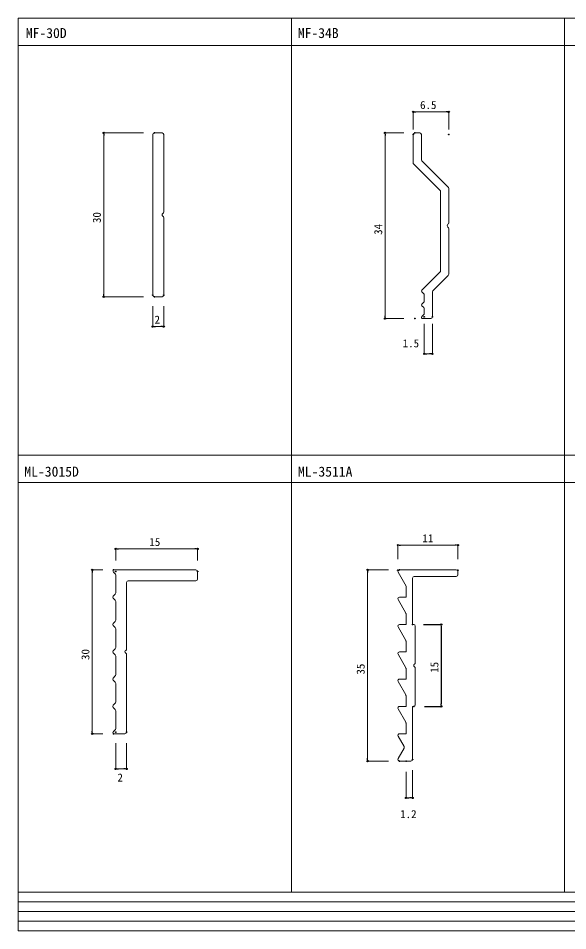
# Model space of a CAD drawing. Units: millimetres, scale not verified. Extents: x -100 to 100, y -84 to 84.
# Drawn here: x -100 to 0.6, y -83.5 to 83.5 of the extents above; entities that cross this region are included whole.
import ezdxf
from ezdxf.enums import TextEntityAlignment as Align

# ---------------------------------------------------------------- set-up
doc = ezdxf.new("R2010")
doc.units = ezdxf.units.MM
doc.header["$LTSCALE"] = 0.2
doc.header["$PDMODE"] = 32
doc.header["$PDSIZE"] = 0.1
for name, color, linetype in [('0-0_0', 7, 'Continuous'), ('0-3_DEFPOINTS', 7, 'Continuous'), ('0-4_製品名', 7, 'Continuous'), ('0-7_ハッチング', 7, 'Continuous')]:
    doc.layers.add(name, color=color, linetype=linetype)
for name, color, linetype, lineweight in [('0-1_金物', 7, 'Continuous', 18), ('0-2_寸法線', 7, 'Continuous', 18), ('0-5_枠', 9, 'Continuous', 18)]:
    doc.layers.add(name, color=color, linetype=linetype, lineweight=lineweight)
doc.styles.add('ＭＳ ゴシック', font='')
doc.styles.get('ＭＳ ゴシック').set_extended_font_data('MS Gothic')

# ---------------------------------------------------------------- blocks, each defined once
blk = doc.blocks.new('_DOT')
at = {"layer": '0-0_0'}
blk.add_line((-0.5, 0), (-1, 0), dxfattribs=at)
blk.add_circle((0, 0), 0.25, dxfattribs=at)
blk.add_circle((0, 0), 0.25, dxfattribs=at)
blk = doc.blocks.new('U37')
at = {"layer": '0-2_寸法線', "style": 'ＭＳ ゴシック'}
blk.add_text('30', height=1.466, rotation=90, dxfattribs=at).set_placement((965.3835, 596.0882), align=Align.BOTTOM_LEFT)
blk = doc.blocks.new('D0')
at = {"layer": '0-2_寸法線'}
for p, q in [((972.7548, 612.5882), (965.4735, 612.5882)), ((965.4735, 612.0882), (965.4735, 583.0882)), ((972.7548, 582.5882), (965.4735, 582.5882))]:
    blk.add_line(p, q, dxfattribs=at)
at = {"layer": '0-3_DEFPOINTS'}
for p in [(974.7548, 612.5882), (965.4735, 582.5882), (974.7548, 582.5882)]:
    blk.add_point(p, dxfattribs=at)
at = {"layer": '0-0_0'}
blk.add_blockref('U37', (0, 0), dxfattribs=at)
at = {"layer": '0-2_寸法線', "xscale": 0.5, "yscale": 0.5}
for p, rotation in [((965.4735, 612.5882), 90), ((965.4735, 582.5882), 270)]:
    blk.add_blockref('_DOT', p, dxfattribs=dict(at, rotation=rotation))
blk = doc.blocks.new('U25')
at = {"layer": '0-4_製品名', "style": 'ＭＳ ゴシック'}
blk.add_text('MF-30D', height=1.833, dxfattribs=at).set_placement((951.2046, 629.4084), align=Align.BOTTOM_LEFT)
blk = doc.blocks.new('U40')
at = {"layer": '0-2_寸法線', "style": 'ＭＳ ゴシック'}
blk.add_text('34', height=1.466, rotation=90, dxfattribs=at).set_placement((1016.9007, 593.9215), align=Align.BOTTOM_LEFT)
blk = doc.blocks.new('D3')
at = {"layer": '0-2_寸法線'}
for p, q in [((1020.448, 612.5882), (1016.9907, 612.5882)), ((1016.9907, 612.0882), (1016.9907, 579.0882)), ((1020.448, 578.5882), (1016.9907, 578.5882))]:
    blk.add_line(p, q, dxfattribs=at)
at = {"layer": '0-3_DEFPOINTS'}
for p in [(1022.448, 612.5882), (1016.9907, 578.5882), (1022.448, 578.5882)]:
    blk.add_point(p, dxfattribs=at)
at = {"layer": '0-0_0'}
blk.add_blockref('U40', (0, 0), dxfattribs=at)
at = {"layer": '0-2_寸法線', "xscale": 0.5, "yscale": 0.5}
for p, rotation in [((1016.9907, 612.5882), 90), ((1016.9907, 578.5882), 270)]:
    blk.add_blockref('_DOT', p, dxfattribs=dict(at, rotation=rotation))
blk = doc.blocks.new('U41')
at = {"layer": '0-2_寸法線', "style": 'ＭＳ ゴシック'}
blk.add_text('6.5', height=1.466, dxfattribs=at).set_placement((1023.398, 616.5183), align=Align.BOTTOM_LEFT)
blk = doc.blocks.new('D4')
at = {"layer": '0-2_寸法線'}
for p, q in [((1022.148, 614.2882), (1022.148, 616.4283)), ((1022.648, 616.4283), (1028.148, 616.4283)), ((1028.648, 614.2882), (1028.648, 616.4283))]:
    blk.add_line(p, q, dxfattribs=at)
at = {"layer": '0-3_DEFPOINTS'}
for p in [(1028.648, 616.4283), (1022.148, 612.2882), (1028.648, 612.2882)]:
    blk.add_point(p, dxfattribs=at)
at = {"layer": '0-0_0'}
blk.add_blockref('U41', (0, 0), dxfattribs=at)
at = {"layer": '0-2_寸法線', "xscale": 0.5, "yscale": 0.5, "rotation": 180}
blk.add_blockref('_DOT', (1022.148, 616.4283), dxfattribs=at)
at = {"layer": '0-2_寸法線', "xscale": 0.5, "yscale": 0.5}
blk.add_blockref('_DOT', (1028.648, 616.4283), dxfattribs=at)
blk = doc.blocks.new('U42')
at = {"layer": '0-2_寸法線', "style": 'ＭＳ ゴシック'}
blk.add_text('1.5', height=1.466, dxfattribs=at).set_placement((1020.2272, 572.8915), align=Align.BOTTOM_LEFT)
blk = doc.blocks.new('D5')
at = {"layer": '0-2_寸法線'}
for p, q in [((1024.148, 576.8882), (1024.148, 572.1405)), ((1025.648, 576.8882), (1025.648, 572.1405)), ((1025.148, 572.1405), (1024.648, 572.1405))]:
    blk.add_line(p, q, dxfattribs=at)
at = {"layer": '0-3_DEFPOINTS'}
for p in [(1024.148, 578.8882), (1025.648, 578.8882), (1024.148, 572.1405)]:
    blk.add_point(p, dxfattribs=at)
at = {"layer": '0-0_0'}
blk.add_blockref('U42', (0, 0), dxfattribs=at)
at = {"layer": '0-2_寸法線', "xscale": 0.5, "yscale": 0.5, "rotation": 180}
blk.add_blockref('_DOT', (1024.148, 572.1405), dxfattribs=at)
at = {"layer": '0-2_寸法線', "xscale": 0.5, "yscale": 0.5}
blk.add_blockref('_DOT', (1025.648, 572.1405), dxfattribs=at)
blk = doc.blocks.new('U47')
at = {"layer": '0-2_寸法線', "style": 'ＭＳ ゴシック'}
blk.add_text('30', height=1.466, rotation=90, dxfattribs=at).set_placement((963.2931, 516.0882), align=Align.BOTTOM_LEFT)
blk = doc.blocks.new('D9')
at = {"layer": '0-2_寸法線'}
for p, q in [((965.2832, 532.5882), (963.3831, 532.5882)), ((963.3831, 532.0882), (963.3831, 503.0882)), ((965.2832, 502.5882), (963.3831, 502.5882))]:
    blk.add_line(p, q, dxfattribs=at)
at = {"layer": '0-3_DEFPOINTS'}
for p in [(967.2832, 532.5882), (963.3831, 502.5882), (967.2832, 502.5882)]:
    blk.add_point(p, dxfattribs=at)
at = {"layer": '0-0_0'}
blk.add_blockref('U47', (0, 0), dxfattribs=at)
at = {"layer": '0-2_寸法線', "xscale": 0.5, "yscale": 0.5}
for p, rotation in [((963.3831, 532.5882), 90), ((963.3831, 502.5882), 270)]:
    blk.add_blockref('_DOT', p, dxfattribs=dict(at, rotation=rotation))
blk = doc.blocks.new('U48')
at = {"layer": '0-2_寸法線', "style": 'ＭＳ ゴシック'}
blk.add_text('2', height=1.466, dxfattribs=at).set_placement((967.988, 493.3933), align=Align.BOTTOM_LEFT)
blk = doc.blocks.new('D10')
at = {"layer": '0-2_寸法線'}
for p, q in [((967.6668, 500.8882), (967.6668, 496.1405)), ((969.6668, 500.8882), (969.6668, 496.1405)), ((969.1668, 496.1405), (968.1668, 496.1405))]:
    blk.add_line(p, q, dxfattribs=at)
at = {"layer": '0-3_DEFPOINTS'}
for p in [(967.6668, 502.8882), (969.6668, 502.8882), (967.6668, 496.1405)]:
    blk.add_point(p, dxfattribs=at)
at = {"layer": '0-0_0'}
blk.add_blockref('U48', (0, 0), dxfattribs=at)
at = {"layer": '0-2_寸法線', "xscale": 0.5, "yscale": 0.5, "rotation": 180}
blk.add_blockref('_DOT', (967.6668, 496.1405), dxfattribs=at)
at = {"layer": '0-2_寸法線', "xscale": 0.5, "yscale": 0.5}
blk.add_blockref('_DOT', (969.6668, 496.1405), dxfattribs=at)
blk = doc.blocks.new('U49')
at = {"layer": '0-2_寸法線', "style": 'ＭＳ ゴシック'}
blk.add_text('15', height=1.466, dxfattribs=at).set_placement((973.8335, 536.5183), align=Align.BOTTOM_LEFT)
blk = doc.blocks.new('D11')
at = {"layer": '0-2_寸法線'}
for p, q in [((967.6668, 534.2882), (967.6668, 536.4283)), ((982.1668, 536.4283), (968.1668, 536.4283)), ((982.6668, 534.2882), (982.6668, 536.4283))]:
    blk.add_line(p, q, dxfattribs=at)
at = {"layer": '0-3_DEFPOINTS'}
for p in [(967.6668, 536.4283), (967.6668, 532.2882), (982.6668, 532.2882)]:
    blk.add_point(p, dxfattribs=at)
at = {"layer": '0-0_0'}
blk.add_blockref('U49', (0, 0), dxfattribs=at)
at = {"layer": '0-2_寸法線', "xscale": 0.5, "yscale": 0.5, "rotation": 180}
blk.add_blockref('_DOT', (967.6668, 536.4283), dxfattribs=at)
at = {"layer": '0-2_寸法線', "xscale": 0.5, "yscale": 0.5}
blk.add_blockref('_DOT', (982.6668, 536.4283), dxfattribs=at)
blk = doc.blocks.new('U50')
at = {"layer": '0-2_寸法線', "style": 'ＭＳ ゴシック'}
blk.add_text('1.2', height=1.466, dxfattribs=at).set_placement((1019.7583, 486.7055), align=Align.BOTTOM_LEFT)
blk = doc.blocks.new('D12')
at = {"layer": '0-2_寸法線'}
for p, q in [((1020.825, 495.5882), (1020.825, 490.8405)), ((1022.025, 495.8882), (1022.025, 490.8405)), ((1021.525, 490.8405), (1021.325, 490.8405))]:
    blk.add_line(p, q, dxfattribs=at)
at = {"layer": '0-3_DEFPOINTS'}
for p in [(1022.025, 497.8882), (1020.825, 497.5882), (1020.825, 490.8405)]:
    blk.add_point(p, dxfattribs=at)
at = {"layer": '0-0_0'}
blk.add_blockref('U50', (0, 0), dxfattribs=at)
at = {"layer": '0-2_寸法線', "xscale": 0.5, "yscale": 0.5, "rotation": 180}
blk.add_blockref('_DOT', (1020.825, 490.8405), dxfattribs=at)
at = {"layer": '0-2_寸法線', "xscale": 0.5, "yscale": 0.5}
blk.add_blockref('_DOT', (1022.025, 490.8405), dxfattribs=at)
blk = doc.blocks.new('U51')
at = {"layer": '0-2_寸法線', "style": 'ＭＳ ゴシック'}
blk.add_text('35', height=1.466, rotation=90, dxfattribs=at).set_placement((1013.6863, 513.4215), align=Align.BOTTOM_LEFT)
blk = doc.blocks.new('D13')
at = {"layer": '0-2_寸法線'}
for p, q in [((1017.625, 532.5882), (1013.7763, 532.5882)), ((1013.7763, 532.0882), (1013.7763, 498.0882)), ((1017.625, 497.5882), (1013.7763, 497.5882))]:
    blk.add_line(p, q, dxfattribs=at)
at = {"layer": '0-3_DEFPOINTS'}
for p in [(1019.625, 532.5882), (1013.7763, 497.5882), (1019.625, 497.5882)]:
    blk.add_point(p, dxfattribs=at)
at = {"layer": '0-0_0'}
blk.add_blockref('U51', (0, 0), dxfattribs=at)
at = {"layer": '0-2_寸法線', "xscale": 0.5, "yscale": 0.5}
for p, rotation in [((1013.7763, 532.5882), 90), ((1013.7763, 497.5882), 270)]:
    blk.add_blockref('_DOT', p, dxfattribs=dict(at, rotation=rotation))
blk = doc.blocks.new('U26')
at = {"layer": '0-4_製品名', "style": 'ＭＳ ゴシック'}
blk.add_text('MF-34B', height=1.833, dxfattribs=at).set_placement((1001.0076, 629.4084), align=Align.BOTTOM_LEFT)
blk = doc.blocks.new('U29')
at = {"layer": '0-4_製品名', "style": 'ＭＳ ゴシック'}
blk.add_text('ML-3015D', height=1.833, dxfattribs=at).set_placement((950.9428, 549.1166), align=Align.BOTTOM_LEFT)
blk = doc.blocks.new('U30')
at = {"layer": '0-4_製品名', "style": 'ＭＳ ゴシック'}
blk.add_text('ML-3511A', height=1.833, dxfattribs=at).set_placement((1001.0358, 549.1166), align=Align.BOTTOM_LEFT)
blk = doc.blocks.new('U57')
at = {"layer": '0-7_ハッチング', "style": 'ＭＳ ゴシック'}
blk.add_text('15', height=1.466, rotation=90, dxfattribs=at).set_placement((1027.1882, 513.7548), align=Align.BOTTOM_LEFT)
blk = doc.blocks.new('D22')
at = {"layer": '0-3_DEFPOINTS'}
for p in [(1022.025, 522.5882), (1022.225, 507.5882), (1027.2782, 507.5882)]:
    blk.add_point(p, dxfattribs=at)
at = {"layer": '0-7_ハッチング'}
for p, q in [((1024.025, 522.5882), (1027.2782, 522.5882)), ((1027.2782, 522.0882), (1027.2782, 508.0882)), ((1024.225, 507.5882), (1027.2782, 507.5882))]:
    blk.add_line(p, q, dxfattribs=at)
at = {"layer": '0-0_0'}
blk.add_blockref('U57', (0, 0), dxfattribs=at)
at = {"layer": '0-7_ハッチング', "xscale": 0.5, "yscale": 0.5}
for p, rotation in [((1027.2782, 522.5882), 90), ((1027.2782, 507.5882), 270)]:
    blk.add_blockref('_DOT', p, dxfattribs=dict(at, rotation=rotation))
blk = doc.blocks.new('U59')
at = {"layer": '0-2_寸法線', "style": 'ＭＳ ゴシック'}
blk.add_text('11', height=1.466, dxfattribs=at).set_placement((1023.825, 537.1995), align=Align.BOTTOM_LEFT)
blk = doc.blocks.new('D23')
at = {"layer": '0-2_寸法線'}
for p, q in [((1019.325, 534.5251), (1019.325, 537.1095)), ((1019.825, 537.1095), (1029.825, 537.1095)), ((1030.325, 534.5251), (1030.325, 537.1095))]:
    blk.add_line(p, q, dxfattribs=at)
at = {"layer": '0-3_DEFPOINTS'}
for p in [(1030.325, 537.1095), (1019.325, 532.5251), (1030.325, 532.5251)]:
    blk.add_point(p, dxfattribs=at)
at = {"layer": '0-0_0'}
blk.add_blockref('U59', (0, 0), dxfattribs=at)
at = {"layer": '0-2_寸法線', "xscale": 0.5, "yscale": 0.5, "rotation": 180}
blk.add_blockref('_DOT', (1019.325, 537.1095), dxfattribs=at)
at = {"layer": '0-2_寸法線', "xscale": 0.5, "yscale": 0.5}
blk.add_blockref('_DOT', (1030.325, 537.1095), dxfattribs=at)
blk = doc.blocks.new('U58')
at = {"layer": '0-2_寸法線', "style": 'ＭＳ ゴシック'}
blk.add_text('2', height=1.466, dxfattribs=at).set_placement((974.7881, 577.2272), align=Align.BOTTOM_LEFT)
blk = doc.blocks.new('D24')
at = {"layer": '0-2_寸法線'}
for p, q in [((974.4548, 580.8882), (974.4548, 577.1372)), ((976.4548, 580.8882), (976.4548, 577.1372)), ((974.9548, 577.1372), (975.9548, 577.1372))]:
    blk.add_line(p, q, dxfattribs=at)
at = {"layer": '0-3_DEFPOINTS'}
for p in [(974.4548, 582.8882), (976.4548, 582.8882), (976.4548, 577.1372)]:
    blk.add_point(p, dxfattribs=at)
at = {"layer": '0-0_0'}
blk.add_blockref('U58', (0, 0), dxfattribs=at)
at = {"layer": '0-2_寸法線', "xscale": 0.5, "yscale": 0.5, "rotation": 180}
blk.add_blockref('_DOT', (974.4548, 577.1372), dxfattribs=at)
at = {"layer": '0-2_寸法線', "xscale": 0.5, "yscale": 0.5}
blk.add_blockref('_DOT', (976.4548, 577.1372), dxfattribs=at)

msp = doc.modelspace()

# ---------------------------------------------------------------- linework, layer by layer
at = {"layer": '0-1_金物'}
for p, q in [((-75.3702, 62.2404), (-75.3702, 32.8404)), ((-73.6702, 62.5404), (-75.0702, 62.5404)), ((-73.3702, 48.06), (-73.3702, 62.2404)), ((-27.677, 62.2404), (-27.677, 56.9191)), ((-27.377, 62.5404), (-26.477, 62.5404)), ((-26.177, 62.2404), (-26.177, 57.5404)), ((-27.677, 56.9191), (-27.5892, 56.8312)), ((-27.5892, 56.8312), (-22.7649, 52.0069)), ((-26.177, 57.5404), (-26.0892, 57.4525)), ((-26.0892, 57.4525), (-21.2649, 52.6282)), ((-22.677, 51.7948), (-22.677, 37.286)), ((-21.177, 52.4161), (-21.177, 46.06)), ((-73.3702, 32.8404), (-73.3702, 47.0208)), ((-21.177, 45.0208), (-21.177, 36.6646)), ((-22.7649, 37.0738), (-25.677, 34.1617)), ((-21.2649, 36.4525), (-24.0892, 33.6282)), ((-25.677, 34.1617), (-26.1184, 33.7203)), ((-26.1184, 33.4374), (-25.7649, 33.0839)), ((-24.177, 33.4161), (-24.177, 28.8404)), ((-75.0702, 32.5404), (-73.6702, 32.5404)), ((-25.677, 32.8718), (-25.677, 31.7475)), ((-25.7649, 31.5354), (-26.1184, 31.1818)), ((-26.1184, 30.899), (-25.7649, 30.5454)), ((-25.677, 30.3333), (-25.677, 29.4606)), ((-26.1019, 28.9404), (-25.7444, 29.2979)), ((-25.677, 28.5404), (-25.947, 28.5404)), ((-25.677, 28.5404), (-25.947, 28.5404)), ((-25.677, 28.5404), (-24.477, 28.5404)), ((-82.5418, -17.4596), (-67.4582, -17.4596)), ((-82.2461, -18.1553), (-82.5418, -17.8596)), ((-82.1582, -21.6771), (-82.1582, -18.3675)), ((-67.1582, -17.7596), (-67.1582, -19.1596)), ((-29, -20.4381), (-30.4598, -17.9096)), ((-19.8, -17.4596), (-30.2, -17.4596)), ((-19.5, -17.7596), (-19.5, -18.3596)), ((-80.1582, -19.7596), (-80.1582, -31.94)), ((-79.8582, -19.4596), (-67.4582, -19.4596)), ((-27.8, -18.9596), (-27.8, -27.4596)), ((-27.5, -18.6596), (-19.8, -18.6596)), ((-29, -20.4381), (-29, -22.4596)), ((-82.2461, -21.8892), (-82.6165, -22.2596)), ((-82.2461, -23.03), (-82.6165, -22.6596)), ((-82.1582, -26.6771), (-82.1582, -23.2421)), ((-29.0402, -25.3685), (-30.4598, -22.9096)), ((-29, -22.4596), (-30.2, -22.4596)), ((-29, -25.5185), (-29, -27.4596)), ((-82.2461, -26.8892), (-82.6165, -27.2596)), ((-82.2461, -28.03), (-82.6165, -27.6596)), ((-82.1582, -31.6771), (-82.1582, -28.2421)), ((-29.0402, -30.3685), (-30.4598, -27.9096)), ((-29, -27.4596), (-30.2, -27.4596)), ((-27.6, -27.4596), (-27.8, -27.4596)), ((-27.3, -27.7596), (-27.3, -34.44)), ((-29, -30.5185), (-29, -32.4596)), ((-82.2461, -31.8892), (-82.6165, -32.2596)), ((-82.2461, -33.03), (-82.6165, -32.6596)), ((-82.1582, -36.6771), (-82.1582, -33.2421)), ((-80.1582, -32.9792), (-80.1582, -47.1596)), ((-29.0402, -35.3685), (-30.4598, -32.9096)), ((-29, -32.4596), (-30.2, -32.4596)), ((-29, -35.5185), (-29, -37.4596)), ((-27.3, -35.4792), (-27.3, -42.1596)), ((-82.2461, -36.8892), (-82.6165, -37.2596)), ((-82.2461, -38.03), (-82.6165, -37.6596)), ((-82.1582, -41.6771), (-82.1582, -38.2421)), ((-29.0402, -40.3685), (-30.4598, -37.9096)), ((-29, -37.4596), (-30.2, -37.4596)), ((-29, -40.5185), (-29, -42.4596)), ((-82.2461, -41.8892), (-82.6165, -42.2596)), ((-82.2461, -43.03), (-82.6165, -42.6596)), ((-82.1582, -46.5518), (-82.1582, -43.2421)), ((-29.0402, -45.3685), (-30.4598, -42.9096)), ((-29, -42.4596), (-30.2, -42.4596)), ((-27.8, -42.4596), (-27.6, -42.4596)), ((-27.8, -42.4596), (-27.8, -52.1596)), ((-82.5418, -47.0596), (-82.2461, -46.7639)), ((-29, -45.5185), (-29, -47.4596)), ((-82.5418, -47.4596), (-80.4582, -47.4596)), ((-29.3628, -49.8096), (-30.4598, -47.9096)), ((-29, -47.4596), (-30.2, -47.4596)), ((-29.3628, -50.1096), (-30.4598, -52.0096)), ((-29, -52.4596), (-28.1, -52.4596))]:
    msp.add_line(p, q, dxfattribs=at)
for centre, radius, start, end in [((-75.0702, 62.2404), 0.3, 90, 180), ((-73.6702, 62.2404), 0.3, 0, 90), ((-27.377, 62.2404), 0.3, 90, 180), ((-26.477, 62.2404), 0.3, 0, 90), ((-22.977, 51.7948), 0.3, 0, 45), ((-21.477, 52.4161), 0.3, 0, 45), ((-73.3702, 47.5404), 0.3, 120, 240), ((-73.6702, 48.06), 0.3, 300, 0), ((-73.6702, 47.0208), 0.3, 0, 60), ((-21.177, 45.5404), 0.3, 120, 240), ((-21.477, 46.06), 0.3, 300, 0), ((-21.477, 45.0208), 0.3, 0, 60), ((-22.977, 37.286), 0.3, 315, 0), ((-21.477, 36.6646), 0.3, 315, 0), ((-21.477, 36.6646), 0.3, 315, 0), ((-25.977, 33.5789), 0.2, 135, 225), ((-23.877, 33.4161), 0.3, 135, 180), ((-75.0702, 32.8404), 0.3, 180, 270), ((-73.6702, 32.8404), 0.3, 270, 0), ((-25.977, 32.8718), 0.3, 0, 45), ((-25.977, 31.7475), 0.3, 315, 0), ((-25.977, 31.0404), 0.2, 135, 225), ((-25.977, 30.3333), 0.3, 0, 45), ((-25.947, 28.7704), 0.23, 132.34261, 270), ((-25.907, 29.4606), 0.23, 315, 0), ((-24.477, 28.8404), 0.3, 270, 0), ((-82.4282, -17.6596), 0.23, 119.59185, 240.40815), ((-82.4582, -18.3675), 0.3, 0, 45), ((-67.4582, -17.7596), 0.3, 0, 90), ((-30.2, -17.7596), 0.3, 90, 210), ((-19.8, -17.7596), 0.3, 0, 90), ((-19.8, -18.3596), 0.3, 270, 0), ((-79.8582, -19.7596), 0.3, 90, 180), ((-67.4582, -19.1596), 0.3, 270, 0), ((-27.5, -18.9596), 0.3, 90, 180), ((-82.4582, -21.6771), 0.3, 315, 0), ((-82.1582, -22.4596), 0.5, 156.42182, 203.57818), ((-82.4582, -23.2421), 0.3, 0, 45), ((-30.2, -22.7596), 0.3, 90, 210), ((-82.4582, -26.6771), 0.3, 315, 0), ((-29.3, -25.5185), 0.3, 360, 30), ((-82.1582, -27.4596), 0.5, 156.42182, 203.57818), ((-82.4582, -28.2421), 0.3, 0, 45), ((-30.2, -27.7596), 0.3, 90, 210), ((-27.6, -27.7596), 0.3, 0, 90), ((-82.4582, -31.6771), 0.3, 315, 0), ((-29.3, -30.5185), 0.3, 360, 30), ((-82.1582, -32.4596), 0.5, 156.42182, 203.57818), ((-82.4582, -33.2421), 0.3, 0, 45), ((-80.1582, -32.4596), 0.3, 120, 240), ((-80.4582, -31.94), 0.3, 300, 0), ((-80.4582, -32.9792), 0.3, 0, 60), ((-30.2, -32.7596), 0.3, 90, 210), ((-27.3, -34.9596), 0.3, 120, 240), ((-27.6, -34.44), 0.3, 300, 360), ((-82.4582, -36.6771), 0.3, 315, 0), ((-29.3, -35.5185), 0.3, 360, 30), ((-27.6, -35.4792), 0.3, 0, 60), ((-82.1582, -37.4596), 0.5, 156.42182, 203.57818), ((-82.4582, -38.2421), 0.3, 0, 45), ((-30.2, -37.7596), 0.3, 90, 210), ((-82.4582, -41.6771), 0.3, 315, 0), ((-29.3, -40.5185), 0.3, 360, 30), ((-82.1582, -42.4596), 0.5, 156.42182, 203.57818), ((-82.4582, -43.2421), 0.3, 0, 45), ((-30.2, -42.7596), 0.3, 90, 210), ((-27.6, -42.1596), 0.3, 270, 0), ((-82.4582, -46.5518), 0.3, 315, 0), ((-29.3, -45.5185), 0.3, 360, 30), ((-82.4282, -47.2596), 0.23, 119.59185, 240.40815), ((-80.4582, -47.1596), 0.3, 270, 0), ((-30.2, -47.7596), 0.3, 90, 210), ((-29.6226, -49.9596), 0.3, 330, 30), ((-30.2, -52.1596), 0.3, 150, 270), ((-28.1, -52.1596), 0.3, 270, 0)]:
    msp.add_arc(centre, radius, start, end, dxfattribs=at)
at = {"layer": '0-2_寸法線', "color": 8}
for p, q in [((-27.677, 63.1654), (-27.677, 66.4918)), ((-21.177, 63.1654), (-21.177, 66.4918)), ((-32.8343, 61.0404), (-32.8343, 28.5404)), ((-25.6806, 27.5997), (-25.6806, 22.0927)), ((-24.177, 27.5997), (-24.177, 22.0927)), ((-82.2718, -13.6195), (-67.1582, -13.6195)), ((-86.4419, -18.9596), (-86.4419, -45.9596)), ((-29, -52.4596), (-30.2, -52.4596))]:
    msp.add_line(p, q, dxfattribs=at)
at = {"layer": '0-5_枠'}
for p, q in [((-100, 78.5292), (100, 78.5292)), ((-100, -1.4708), (100, -1.4708)), ((-100, -78.2354), (48.897, -78.2354)), ((48.897, -80), (-100, -80)), ((-100, -81.7646), (48.897, -81.7646))]:
    msp.add_line(p, q, dxfattribs=at)
for points in [[(-100, 83.5292), (-50, 83.5292), (-50, 3.5292), (-100, 3.5292)], [(-50, 83.5292), (0, 83.5292), (0, 3.5292), (-50, 3.5292)], [(0, 83.5292), (50, 83.5292), (50, 3.5292), (0, 3.5292)], [(-100, 3.5292), (-50, 3.5292), (-50, -76.4708), (-100, -76.4708)], [(-50, 3.5292), (0, 3.5292), (0, -76.4708), (-50, -76.4708)], [(0, 3.5292), (50, 3.5292), (50, -76.4708), (0, -76.4708)], [(-100, -76.4708), (48.897, -76.4708), (48.897, -83.5292), (-100, -83.5292)]]:
    msp.add_lwpolyline(points, close=True, dxfattribs=at)

# ---------------------------------------------------------------- block references
at = {"layer": '0-0_0'}
for name in ['U25', 'U26', 'U29', 'U30']:
    msp.add_blockref(name, (-1049.825, -550.0478), dxfattribs=at)
at = {"layer": '0-2_寸法線'}
for name in ['D4', 'D0', 'D3', 'D24', 'D5', 'D11', 'D23', 'D9', 'D13', 'D10', 'D12']:
    msp.add_blockref(name, (-1049.825, -550.0478), dxfattribs=at)
at = {"layer": '0-7_ハッチング'}
msp.add_blockref('D22', (-1049.825, -550.0478), dxfattribs=at)

doc.saveas('drawing.dxf')
